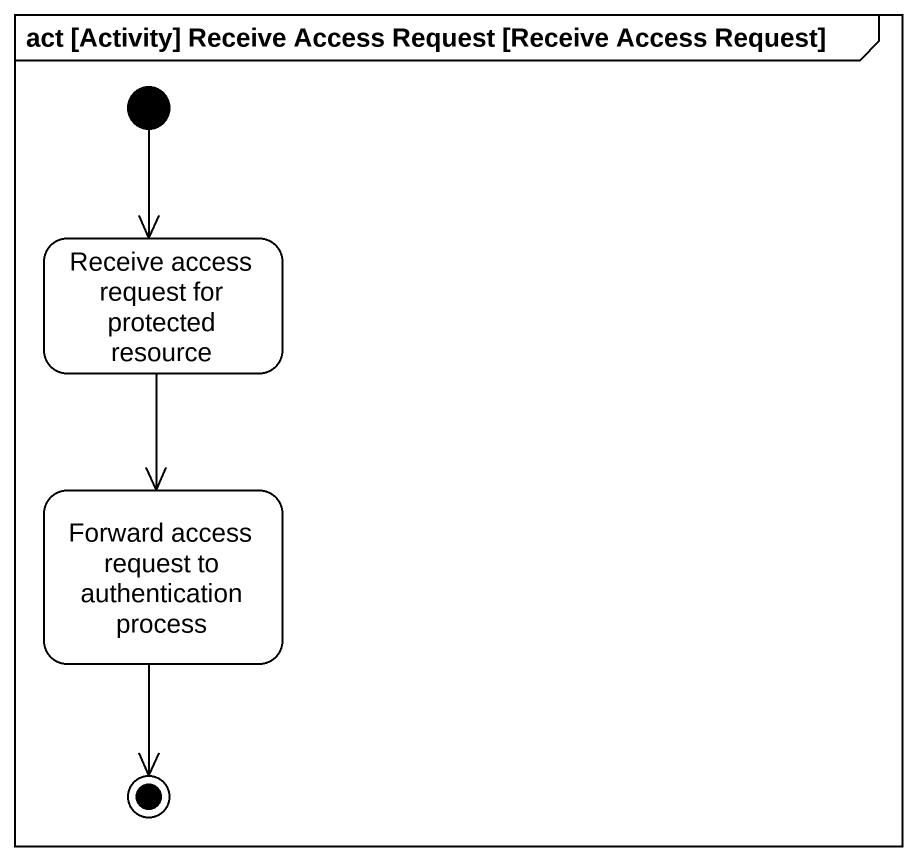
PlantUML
@startuml
mainframe act [Activity] Receive Access Request [Receive Access Request]
hide empty description
state "Receive access request for protected resource" as Receive_access_request_for
state "Forward access request to authentication process" as Forward_access_request_to
[*] --> Receive_access_request_for
Receive_access_request_for --> Forward_access_request_to
Forward_access_request_to --> [*]
@enduml
